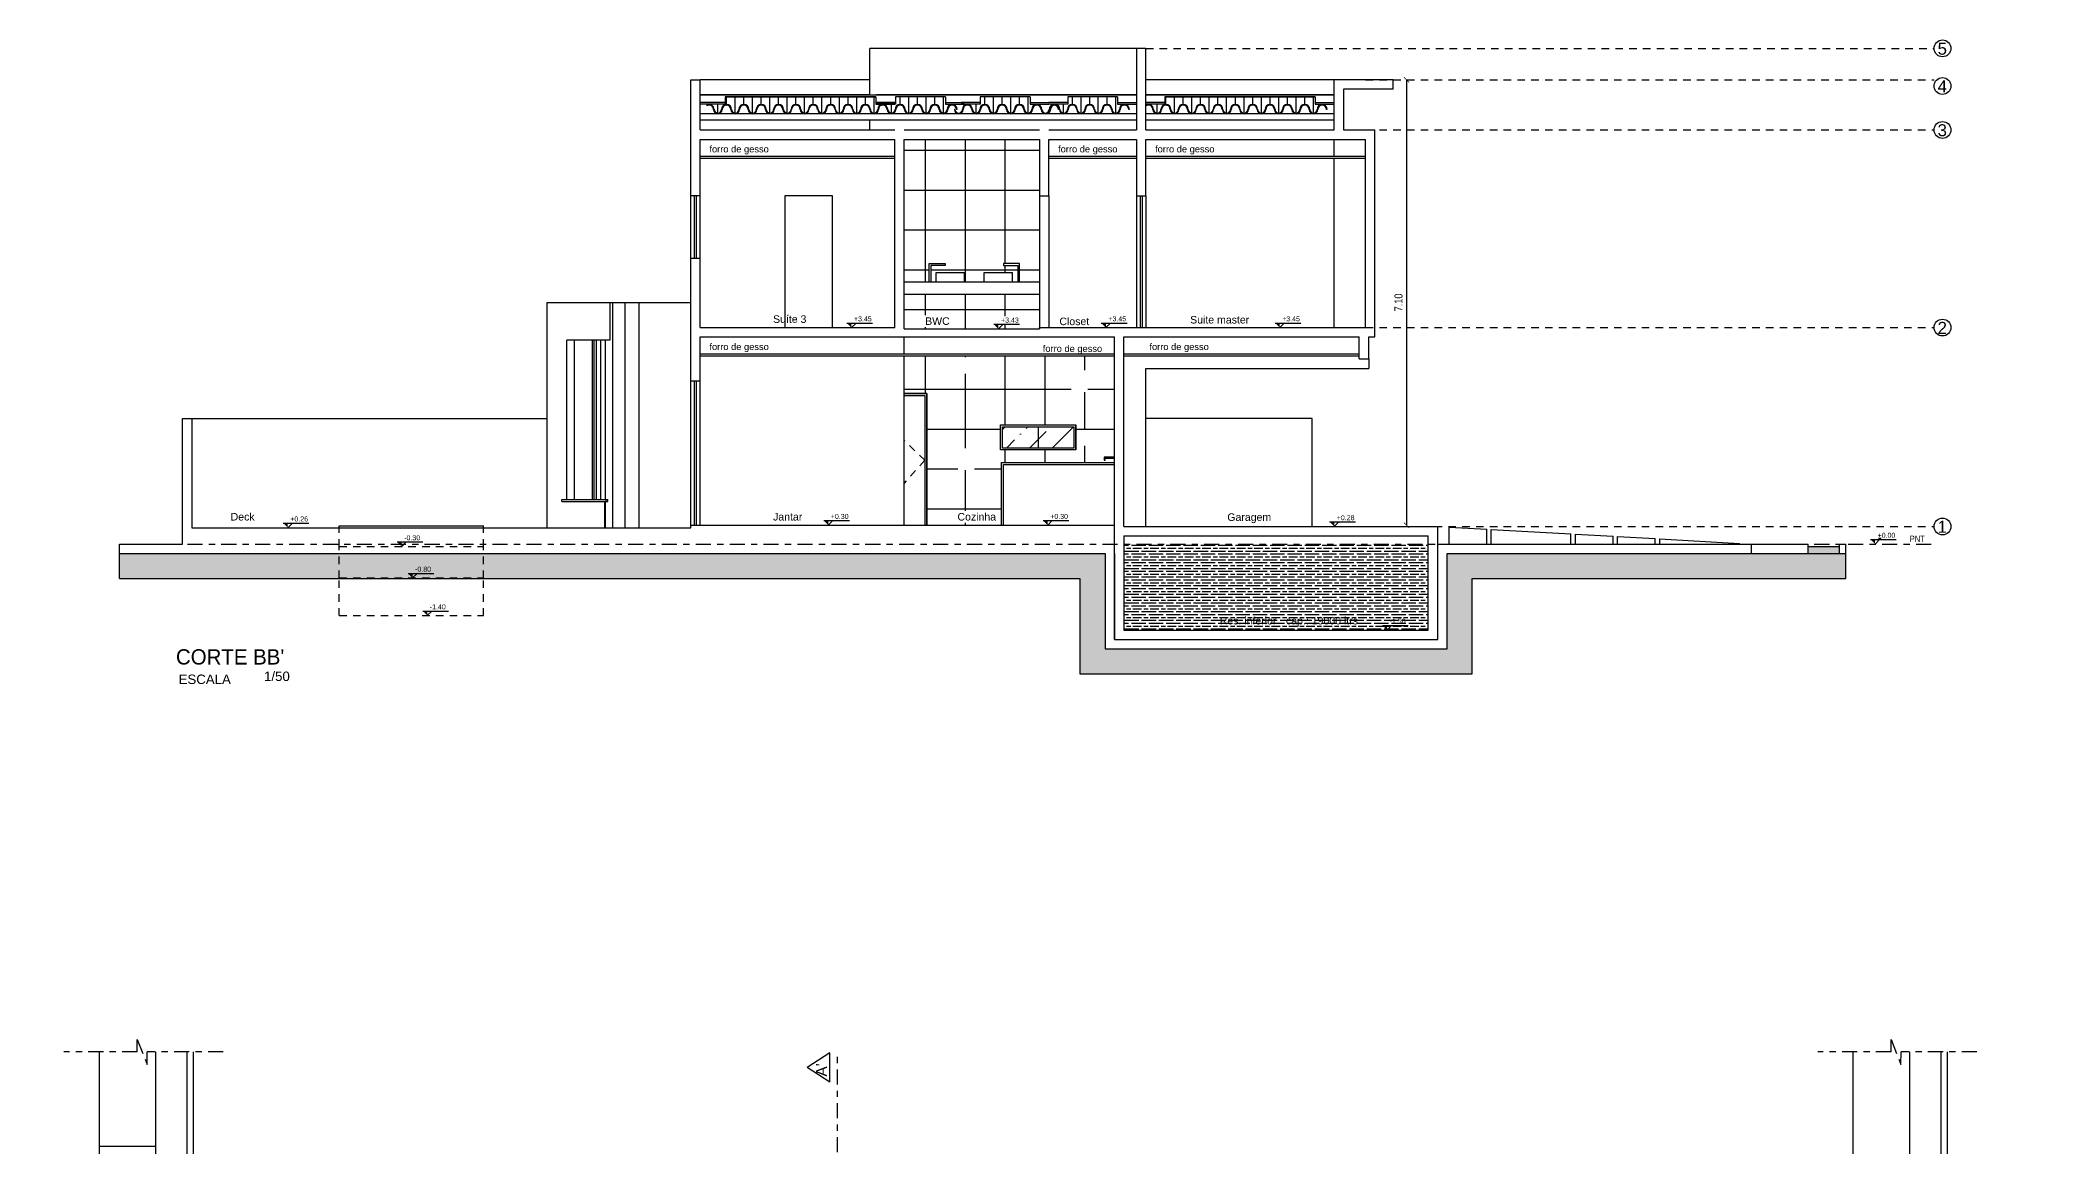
# Model space of a CAD drawing. Header units: millimetres. Extents: x 2150 to 2328, y 1207 to 1262.
# Drawn here: x 2259.13 to 2290.98, y 1242.71 to 1260.34 of the extents above; entities that cross this region are included whole.
import ezdxf

# ---------------------------------------------------------------- set-up
doc = ezdxf.new("R2010")
doc.units = ezdxf.units.MM
doc.header["$LTSCALE"] = 0.01
doc.linetypes.add('ACAD_ISO02W100', pattern=[15, 12, -3])
doc.linetypes.add('ACAD_ISO04W100', pattern=[30, 24, -3, 0, -3])
for name, color, linetype in [('Bwc eletros móveis textos', 7, 'Continuous'), ('Linha corte', 1, 'ACAD_ISO04W100'), ('LINHAS GERAIS', 7, 'Continuous'), ('LINHAS GERAIS.', 7, 'Continuous'), ('Parede', 210, 'Continuous'), ('PAREDE CORTE 03', 151, 'Continuous'), ('PAREDE-VISTA-02', 163, 'Continuous'), ('PILAR', 3, 'Continuous'), ('texto', 7, 'Continuous'), ('TEXTO-02', 7, 'Continuous')]:
    doc.layers.add(name, color=color, linetype=linetype)
doc.layers.add('LINHA FINA       0.0', color=7, linetype='Continuous', lineweight=0)
doc.styles.add('100-AMBIENTE', font='ARIALN.TTF', dxfattribs={"height": 0.22})
doc.styles.add('ARIAL NARROW', font='ARIALN.TTF')
doc.styles.add('CP', font='swiss.ttf', dxfattribs={"height": 0.12})
doc.styles.get("Standard").update_dxf_attribs({"font": 'arial.ttf'})
doc.styles.add('STYLE1', font='arial.ttf', dxfattribs={"height": 0.35})
doc.styles.add('Utsaah', font='', dxfattribs={"height": 0.147484})
doc.styles.get('Utsaah').set_extended_font_data('Utsaah')
doc.dimstyles.new('1-75', dxfattribs={"dimscale": 75, "dimtxt": 0.0017, "dimasz": 0.0011, "dimexe": 0.02, "dimexo": 0.04, "dimgap": 0.0008, "dimtad": 3, "dimzin": 4, "dimdsep": 46, "dimtxsty": 'ARIAL NARROW', "dimblk": 'ARCHTICK', "dimcen": 0.0013, "dimse1": 1, "dimse2": 1, "dimclrd": 256, "dimclre": 256, "dimclrt": 7, "dimaunit": 1, "dimadec": 1, "dimazin": 0, "dimtfac": 1, "dimtix": 1, "dimtmove": 2, "dimatfit": 3, "dimldrblk": 'SETA', "dimfxl": 0, "dimtolj": 1, "dimtzin": 4, "dimarcsym": 0})

# ---------------------------------------------------------------- blocks, each defined once
blk = doc.blocks.new('trtrtrrrrt')
at = {"layer": 'Bwc eletros móveis textos', "color": 1, "ltscale": 100}
for p, q in [((2187.516, 1351.161), (2187.156, 1350.926)), ((2187.516, 1350.69), (2187.516, 1351.161)), ((2187.516, 1350.69), (2187.156, 1350.926)), ((2177.351, 1341.833), (2177.587, 1342.194)), ((2177.823, 1341.833), (2177.587, 1342.194)), ((2206.29, 1341.833), (2206.526, 1342.194)), ((2206.762, 1341.833), (2206.526, 1342.194)), ((2177.351, 1341.833), (2177.823, 1341.833)), ((2206.29, 1341.833), (2206.762, 1341.833)), ((2187.565, 1330.634), (2187.204, 1330.398)), ((2187.565, 1330.163), (2187.565, 1330.634)), ((2187.565, 1330.163), (2187.204, 1330.398))]:
    blk.add_line(p, q, dxfattribs=at)
at = {"layer": 'Linha corte'}
for p, q in [((2187.639, 1330.136), (2187.638, 1351.194)), ((2177.31, 1341.77), (2206.783, 1341.77))]:
    blk.add_line(p, q, dxfattribs=at)
at = {"layer": 'Bwc eletros móveis textos', "color": 1, "ltscale": 100, "width": 1.30642, "attachment_point": 3}
for s, insert, char_height, rotation in [("A'", (2187.297, 1350.992), 0.1765, 89.9723), ('B', (2177.669, 1342.053), 0.177, 359.9723), ("B'", (2206.605, 1342.053), 0.1765, 359.9723), ('A', (2187.346, 1330.48), 0.177, 89.9723)]:
    blk.add_mtext(s, dxfattribs=dict(at, insert=insert, char_height=char_height, rotation=rotation))
blk = doc.blocks.new('qevq')
at = {"layer": 'LINHAS GERAIS.'}
for p, q in [((1320.01, 1046.595), (1320.02, 1046.595)), ((1320.286, 1046.595), (1320.296, 1046.595))]:
    blk.add_line(p, q, dxfattribs=at)
for centre, radius, start, end in [((1320.089, 1046.595), 0.0791, 180, 0), ((1320.089, 1046.595), 0.0691, 180, 0), ((1320.227, 1046.595), 0.0691, 0, 180), ((1320.227, 1046.595), 0.0591, 0, 180)]:
    blk.add_arc(centre, radius, start, end, dxfattribs=at)
blk = doc.blocks.new('_ArchTick')
at = {"color": 0, "linetype": 'ByBlock', "const_width": 0.15}
blk.add_lwpolyline([(-0.5, -0.5), (0.5, 0.5)], dxfattribs=at)
blk = doc.blocks.new('*D487')
at = {"layer": 'Defpoints', "color": 0}
for p in [(2279.858, 1259.702), (2275.829, 1252.602), (2280.898, 1252.602)]:
    blk.add_point(p, dxfattribs=at)
at = {"layer": 'PILAR', "lineweight": -2}
blk.add_line((2280.898, 1259.702), (2280.898, 1252.602), dxfattribs=at)
at = {"layer": 'PILAR', "lineweight": -2, "xscale": 0.0825, "yscale": 0.0825, "zscale": 0.0825}
for p, rotation in [((2280.898, 1259.702), 90), ((2280.898, 1252.602), 270)]:
    blk.add_blockref('_ArchTick', p, dxfattribs=dict(at, rotation=rotation))
at = {"layer": 'PILAR', "color": 7, "insert": (2280.772, 1256.152), "char_height": 0.1275, "attachment_point": 5, "rotation": 90, "style": 'ARIAL NARROW'}
blk.add_mtext('\\A1;7.10', dxfattribs=at)
blk = doc.blocks.new('SETA')
at = {"color": 0}
blk.add_line((0, 0), (-1.5, 0), dxfattribs=at)
at = {"color": 0, "const_width": 0.1}
blk.add_lwpolyline([(-0.57, 0.57), (0, 0), (-0.57, -0.57)], dxfattribs=at)

msp = doc.modelspace()

# ---------------------------------------------------------------- hatches: boundary and pattern name
at = {"layer": 'LINHA FINA       0.0'}
h = msp.add_hatch(dxfattribs=at)
h.set_pattern_fill('ANSI36', color=252, scale=0.081)
h.set_pattern_definition([(45, (87.95265, 77.2536), (0.13638764, 0.500088013), [0.6429375, -0.1285875, 0, -0.1285875])])
h.paths.add_polyline_path([(2275.03, 1254.172), (2274.46, 1254.172), (2274.46, 1253.832), (2275.03, 1253.832)])
h.paths.add_polyline_path([(2275.6, 1254.172), (2275.03, 1254.172), (2275.03, 1253.832), (2275.6, 1253.832)])
at = {"layer": 'LINHAS GERAIS'}
h = msp.add_hatch(dxfattribs=at)
h.set_pattern_fill('NET', color=252, scale=0.2, angle=90)
h.set_pattern_definition([(90, (-134.0503, -75.55626), (-0.635, 4e-17), []), (180, (-134.0503, -75.55626), (-8e-17, -0.635), [])])
h.paths.add_polyline_path([(2275.051, 1258.902), (2275.051, 1258.752), (2272.896, 1258.752), (2272.896, 1258.902), (2272.896, 1256.482), (2273.295, 1256.482), (2273.295, 1256.772), (2273.549, 1256.772), (2273.549, 1256.742), (2273.323, 1256.742), (2273.323, 1256.482), (2273.406, 1256.482), (2273.406, 1256.632), (2273.856, 1256.632), (2273.856, 1256.482), (2274.172, 1256.482), (2274.172, 1256.632), (2274.622, 1256.632), (2274.622, 1256.482), (2274.705, 1256.482), (2274.705, 1256.742), (2274.479, 1256.742), (2274.479, 1256.772), (2274.733, 1256.772), (2274.733, 1256.482), (2275.051, 1256.482), (2275.051, 1257.852)])
h.paths.add_polyline_path([(2275.051, 1256.282), (2272.896, 1256.282), (2272.896, 1255.732), (2275.051, 1255.732), (2275.051, 1255.752)])
h.paths.add_polyline_path([(2276.246, 1255.302), (2272.896, 1255.302), (2272.896, 1254.702), (2273.256, 1254.702), (2273.256, 1252.602), (2274.446, 1252.602), (2274.446, 1253.602), (2276.246, 1253.602), (2276.246, 1253.669), (2276.098, 1253.669), (2276.098, 1253.638), (2276.081, 1253.638), (2276.081, 1253.687), (2276.246, 1253.687)])
h.paths.add_polyline_path([(2275.63, 1254.202), (2275.63, 1253.802), (2274.43, 1253.802), (2274.43, 1254.202)], flags=16)
h.paths.add_polyline_path([(2275.6, 1254.172), (2275.6, 1253.832), (2274.46, 1253.832), (2274.46, 1254.172)], flags=0)
h.paths.add_polyline_path([(2274.418, 1255.81), (2274.742, 1255.81), (2274.742, 1255.933), (2274.418, 1255.933)], flags=16)
h.paths.add_polyline_path([(2273.198, 1255.76), (2273.642, 1255.76), (2273.642, 1255.949), (2273.198, 1255.949)], flags=16)
h.paths.add_polyline_path([(2275.821, 1253.866), (2275.821, 1254.132), (2275.555, 1254.132), (2275.555, 1253.866)], flags=16)
h.paths.add_polyline_path([(2275.821, 1254.724), (2275.821, 1255.072), (2275.555, 1255.072), (2275.555, 1254.724)], flags=16)
h.paths.add_polyline_path([(2274.016, 1255.016), (2274.016, 1255.282), (2273.751, 1255.282), (2273.751, 1255.016)], flags=16)
h.paths.add_polyline_path([(2274.016, 1253.48), (2274.016, 1253.828), (2273.751, 1253.828), (2273.751, 1253.48)], flags=16)
h.paths.add_polyline_path([(2273.714, 1252.642), (2274.391, 1252.642), (2274.391, 1252.831), (2273.714, 1252.831)], flags=16)
h = msp.add_hatch(dxfattribs=at)
h.set_pattern_fill('GOST_WOOD', color=176, scale=0.023, angle=90)
h.set_pattern_definition([(180, (87.95265, 77.2536), (2e-17, 0.138), [0.23, -0.046]), (180, (87.99865, 77.2996), (2e-17, 0.138), [0.138, -0.0345, 0.069, -0.0345]), (180, (88.06765, 77.3456), (2e-17, 0.138), [0.23, -0.046])])
h.paths.add_polyline_path([(2281.246, 1250.932), (2281.246, 1252.302), (2276.396, 1252.302), (2276.396, 1250.932)])
h.paths.add_polyline_path([(2280.609, 1251.01), (2280.904, 1251.01), (2280.904, 1251.133), (2280.609, 1251.133)], flags=24)
h.paths.add_polyline_path([(2278.941, 1250.947), (2280.163, 1250.947), (2280.163, 1251.18), (2278.941, 1251.18)], flags=24)
h.paths.add_polyline_path([(2277.892, 1250.987), (2278.843, 1250.987), (2278.843, 1251.174), (2277.892, 1251.174)], flags=24)
h = msp.add_hatch(color=9, dxfattribs=at)
h.dxf.hatch_style = 1
h.paths.add_polyline_path([(2263.896, 1252.152), (2260.396, 1252.152), (2260.396, 1251.752), (2263.896, 1251.752), (2263.896, 1251.762)])
h.paths.add_polyline_path([(2266.194, 1252.152), (2263.896, 1252.152), (2263.896, 1251.762), (2266.194, 1251.762)])
h.paths.add_polyline_path([(2276.096, 1252.152), (2266.194, 1252.152), (2266.194, 1251.752), (2275.696, 1251.752), (2275.696, 1250.232), (2281.946, 1250.232), (2281.946, 1251.752), (2287.896, 1251.752), (2287.896, 1252.152), (2281.546, 1252.152), (2281.546, 1250.632), (2276.096, 1250.632)])
h = msp.add_hatch(color=94, dxfattribs=at)
h.dxf.hatch_style = 1
h.paths.add_polyline_path([(2287.296, 1252.261), (2287.296, 1252.152), (2287.796, 1252.152), (2287.796, 1252.261)])

# ---------------------------------------------------------------- linework, layer by layer
for p, q in [((2271.983, 1255.825), (2272.393, 1255.825)), ((2272.056, 1255.752), (2272.129, 1255.825)), ((2274.325, 1255.805), (2274.735, 1255.805)), ((2274.398, 1255.732), (2274.472, 1255.805)), ((2276.036, 1255.825), (2276.447, 1255.825)), ((2276.109, 1255.752), (2276.183, 1255.825)), ((2278.804, 1255.825), (2279.215, 1255.825)), ((2278.878, 1255.752), (2278.951, 1255.825)), ((2263.002, 1252.635), (2263.412, 1252.635)), ((2263.075, 1252.562), (2263.149, 1252.635)), ((2271.614, 1252.675), (2272.024, 1252.675)), ((2271.687, 1252.602), (2271.76, 1252.675)), ((2275.109, 1252.675), (2275.52, 1252.675)), ((2275.182, 1252.602), (2275.256, 1252.675)), ((2279.674, 1252.655), (2280.085, 1252.655)), ((2279.748, 1252.582), (2279.821, 1252.655)), ((2264.817, 1252.335), (2265.227, 1252.335)), ((2264.89, 1252.262), (2264.963, 1252.335)), ((2288.291, 1252.375), (2288.701, 1252.375)), ((2288.364, 1252.302), (2288.437, 1252.375)), ((2264.991, 1251.835), (2265.401, 1251.835)), ((2265.064, 1251.762), (2265.137, 1251.835)), ((2265.225, 1251.235), (2265.635, 1251.235)), ((2265.298, 1251.162), (2265.371, 1251.235)), ((2280.515, 1251.005), (2280.926, 1251.005)), ((2280.589, 1250.932), (2280.662, 1251.005))]:
    msp.add_line(p, q)
for points in [[(2272.056, 1255.752), (2272.056, 1255.825), (2271.983, 1255.825)], [(2274.398, 1255.732), (2274.398, 1255.805), (2274.325, 1255.805)], [(2276.109, 1255.752), (2276.109, 1255.825), (2276.036, 1255.825)], [(2278.878, 1255.752), (2278.878, 1255.825), (2278.804, 1255.825)], [(2263.075, 1252.562), (2263.075, 1252.635), (2263.002, 1252.635)], [(2271.687, 1252.602), (2271.687, 1252.675), (2271.614, 1252.675)], [(2275.182, 1252.602), (2275.182, 1252.675), (2275.109, 1252.675)], [(2279.748, 1252.582), (2279.748, 1252.655), (2279.674, 1252.655)], [(2264.89, 1252.262), (2264.89, 1252.335), (2264.817, 1252.335)], [(2288.364, 1252.302), (2288.364, 1252.375), (2288.291, 1252.375)], [(2265.064, 1251.762), (2265.064, 1251.835), (2264.991, 1251.835)], [(2265.298, 1251.162), (2265.298, 1251.235), (2265.225, 1251.235)], [(2280.589, 1250.932), (2280.589, 1251.005), (2280.515, 1251.005)]]:
    msp.add_solid(points)
at = {"layer": 'Linha corte'}
for p, q in [((2260.396, 1252.302), (2289.304, 1252.302)), ((2260.677, 1244.208), (2260.677, 1244.408)), ((2260.677, 1244.408), (2260.835, 1244.008)), ((2260.677, 1244.208), (2260.677, 1244.408)), ((2260.677, 1244.408), (2260.835, 1244.008)), ((2288.618, 1244.208), (2288.618, 1244.408)), ((2288.618, 1244.408), (2288.776, 1244.008)), ((2288.618, 1244.208), (2288.618, 1244.408)), ((2288.618, 1244.408), (2288.776, 1244.008)), ((2260.677, 1244.208), (2259.509, 1244.208)), ((2260.677, 1244.208), (2259.509, 1244.208)), ((2260.835, 1244.008), (2260.837, 1244.208)), ((2262.045, 1244.208), (2260.837, 1244.208)), ((2288.618, 1244.208), (2287.45, 1244.208)), ((2288.776, 1244.008), (2288.778, 1244.208)), ((2289.987, 1244.208), (2288.778, 1244.208))]:
    msp.add_line(p, q, dxfattribs=at)
at = {"layer": 'LINHAS GERAIS', "linetype": 'ACAD_ISO02W100'}
for p, q in [((2276.746, 1260.202), (2289.304, 1260.202)), ((2280.246, 1259.702), (2289.304, 1259.702)), ((2280.246, 1258.902), (2289.304, 1258.902)), ((2280.246, 1255.752), (2289.304, 1255.752)), ((2273.226, 1253.637), (2272.896, 1253.952)), ((2273.226, 1253.637), (2272.896, 1253.275)), ((2263.896, 1252.262), (2263.896, 1252.562)), ((2266.194, 1252.262), (2266.194, 1252.562)), ((2280.246, 1252.582), (2289.304, 1252.582)), ((2263.896, 1252.262), (2266.194, 1252.262))]:
    msp.add_line(p, q, dxfattribs=at)
at = {"layer": 'LINHAS GERAIS'}
for p, q in [((2272.347, 1259.702), (2269.646, 1259.702)), ((2279.746, 1259.702), (2276.746, 1259.702)), ((2269.646, 1258.482), (2272.746, 1258.482)), ((2269.646, 1258.452), (2272.746, 1258.452)), ((2275.201, 1258.482), (2276.596, 1258.482)), ((2275.201, 1258.452), (2276.596, 1258.452)), ((2276.746, 1258.482), (2280.246, 1258.482)), ((2276.746, 1258.452), (2280.246, 1258.452)), ((2269.496, 1256.852), (2269.496, 1257.852)), ((2269.556, 1256.852), (2269.556, 1257.852)), ((2269.586, 1256.852), (2269.586, 1257.852)), ((2269.646, 1256.852), (2269.646, 1257.852)), ((2271.756, 1257.852), (2270.996, 1257.852)), ((2270.996, 1257.852), (2270.996, 1255.752)), ((2271.756, 1255.752), (2271.756, 1257.852)), ((2275.051, 1257.852), (2275.051, 1255.732)), ((2275.201, 1257.852), (2275.201, 1255.752)), ((2276.596, 1257.852), (2276.596, 1255.752)), ((2276.656, 1257.852), (2276.656, 1255.752)), ((2276.686, 1257.852), (2276.686, 1255.752)), ((2276.746, 1257.852), (2276.746, 1255.752)), ((2273.295, 1256.482), (2273.295, 1256.772)), ((2273.295, 1256.772), (2273.549, 1256.772)), ((2273.549, 1256.742), (2273.323, 1256.742)), ((2273.323, 1256.742), (2273.323, 1256.482)), ((2273.549, 1256.772), (2273.549, 1256.742)), ((2274.733, 1256.772), (2274.479, 1256.772)), ((2274.479, 1256.772), (2274.479, 1256.742)), ((2274.479, 1256.742), (2274.705, 1256.742)), ((2274.705, 1256.742), (2274.705, 1256.482)), ((2274.733, 1256.482), (2274.733, 1256.772)), ((2272.896, 1256.482), (2275.051, 1256.482)), ((2273.406, 1256.632), (2273.856, 1256.632)), ((2273.406, 1256.482), (2273.406, 1256.632)), ((2273.856, 1256.482), (2273.856, 1256.632)), ((2274.172, 1256.632), (2274.622, 1256.632)), ((2274.172, 1256.482), (2274.172, 1256.632)), ((2274.622, 1256.482), (2274.622, 1256.632)), ((2267.21, 1256.152), (2268.204, 1256.152)), ((2267.21, 1252.562), (2267.21, 1256.152)), ((2268.204, 1256.152), (2269.496, 1256.152)), ((2268.204, 1256.152), (2268.204, 1255.552)), ((2272.896, 1256.282), (2275.051, 1256.282)), ((2267.522, 1253.012), (2267.522, 1255.552)), ((2268.204, 1255.552), (2267.522, 1255.552)), ((2267.644, 1253.012), (2267.644, 1255.552)), ((2269.646, 1255.332), (2276.246, 1255.332)), ((2269.646, 1255.302), (2276.246, 1255.302)), ((2276.396, 1255.332), (2280.146, 1255.332)), ((2276.396, 1255.302), (2280.146, 1255.302)), ((2269.496, 1252.602), (2269.496, 1254.902)), ((2269.556, 1252.602), (2269.556, 1254.902)), ((2269.586, 1252.602), (2269.586, 1254.902)), ((2269.646, 1252.602), (2269.646, 1254.902)), ((2273.256, 1254.702), (2272.896, 1254.702)), ((2273.256, 1252.602), (2273.256, 1254.702)), ((2274.43, 1253.802), (2274.43, 1254.202)), ((2275.63, 1253.802), (2275.63, 1254.202)), ((2275.03, 1254.172), (2275.03, 1253.832)), ((2274.446, 1252.602), (2274.446, 1253.602)), ((2274.446, 1253.602), (2276.246, 1253.602)), ((2274.476, 1252.602), (2274.476, 1253.572)), ((2274.476, 1253.572), (2276.246, 1253.572)), ((2267.439, 1253.012), (2268.15, 1253.012)), ((2267.439, 1252.982), (2267.439, 1253.012)), ((2267.439, 1252.982), (2268.15, 1252.982)), ((2268.122, 1252.982), (2268.122, 1252.562)), ((2268.15, 1252.982), (2268.15, 1253.012)), ((2263.896, 1252.562), (2263.896, 1252.592)), ((2263.896, 1252.592), (2266.194, 1252.592)), ((2266.194, 1252.562), (2266.194, 1252.592)), ((2281.576, 1252.572), (2282.176, 1252.538)), ((2281.576, 1252.302), (2281.576, 1252.572)), ((2282.176, 1252.302), (2282.176, 1252.538)), ((2282.247, 1252.534), (2283.519, 1252.463)), ((2282.247, 1252.302), (2282.247, 1252.534)), ((2283.519, 1252.302), (2283.519, 1252.463)), ((2283.59, 1252.459), (2284.19, 1252.426)), ((2283.59, 1252.302), (2283.59, 1252.459)), ((2284.19, 1252.302), (2284.19, 1252.426)), ((2284.262, 1252.422), (2284.862, 1252.388)), ((2284.262, 1252.302), (2284.262, 1252.422)), ((2284.862, 1252.302), (2284.862, 1252.388)), ((2284.933, 1252.384), (2286.205, 1252.313)), ((2284.933, 1252.302), (2284.933, 1252.384)), ((2288.418, 1252.394), (2288.46, 1252.394)), ((2288.01, 1244.208), (2288.01, 1223.208)), ((2288.91, 1244.208), (2288.91, 1223.208)), ((2289.41, 1244.208), (2289.41, 1223.208)), ((2289.51, 1244.208), (2289.51, 1223.208))]:
    msp.add_line(p, q, dxfattribs=at)
at = {"layer": 'LINHAS GERAIS', "color": 251}
for p, q in [((2268.256, 1252.562), (2268.256, 1256.152)), ((2268.45, 1252.562), (2268.45, 1256.152)), ((2268.674, 1252.562), (2268.674, 1256.152)), ((2267.929, 1253.012), (2267.929, 1255.552)), ((2267.957, 1253.012), (2267.957, 1255.552)), ((2267.993, 1253.012), (2267.993, 1255.552)), ((2268.061, 1253.012), (2268.061, 1255.552)), ((2268.139, 1253.012), (2268.139, 1255.552)), ((2261.546, 1254.302), (2267.21, 1254.302)), ((2279.396, 1254.302), (2276.746, 1254.302)), ((2279.396, 1252.582), (2279.396, 1254.302)), ((2268.139, 1252.562), (2268.139, 1252.982)), ((2268.15, 1253.012), (2268.174, 1253.012)), ((2268.15, 1252.982), (2268.174, 1252.982)), ((2268.174, 1252.982), (2268.174, 1253.012))]:
    msp.add_line(p, q, dxfattribs=at)
at = {"layer": 'LINHAS GERAIS', "color": 253, "linetype": 'ACAD_ISO02W100'}
for p, q in [((2263.896, 1251.762), (2263.896, 1252.262)), ((2266.194, 1251.762), (2266.194, 1252.262)), ((2263.896, 1251.762), (2266.194, 1251.762))]:
    msp.add_line(p, q, dxfattribs=at)
at = {"layer": 'LINHAS GERAIS', "color": 94}
msp.add_line((2287.296, 1252.261), (2287.796, 1252.261), dxfattribs=at)
at = {"layer": 'LINHAS GERAIS', "color": 251, "linetype": 'ACAD_ISO02W100'}
for p, q in [((2263.896, 1251.162), (2263.896, 1251.762)), ((2266.194, 1251.162), (2266.194, 1251.762)), ((2263.896, 1251.162), (2266.194, 1251.162))]:
    msp.add_line(p, q, dxfattribs=at)
at = {"layer": 'LINHAS GERAIS', "color": 8}
msp.add_line((2260.07, 1242.708), (2260.97, 1242.708), dxfattribs=at)
at = {"layer": 'LINHAS GERAIS'}
for points in [[(2272.896, 1254.702), (2273.256, 1254.702), (2273.256, 1252.602)], [(2272.896, 1254.672), (2273.226, 1254.672), (2273.226, 1252.602)], [(2276.246, 1253.687), (2276.081, 1253.687), (2276.081, 1253.638), (2276.098, 1253.638), (2276.098, 1253.669), (2276.246, 1253.669)]]:
    msp.add_lwpolyline(points, dxfattribs=at)
for points in [[(2274.43, 1254.202), (2275.63, 1254.202), (2275.63, 1253.802), (2274.43, 1253.802)], [(2274.46, 1254.172), (2275.6, 1254.172), (2275.6, 1253.832), (2274.46, 1253.832)]]:
    msp.add_lwpolyline(points, close=True, dxfattribs=at)
at = {"layer": 'LINHAS GERAIS.'}
for p, q in [((2269.646, 1259.46), (2272.746, 1259.46)), ((2270.046, 1259.342), (2269.646, 1259.342)), ((2270.046, 1259.312), (2269.646, 1259.312)), ((2269.927, 1259.171), (2269.927, 1259.312)), ((2270.046, 1259.43), (2272.446, 1259.43)), ((2270.066, 1259.31), (2270.066, 1259.43)), ((2270.204, 1259.171), (2270.204, 1259.43)), ((2270.342, 1259.31), (2270.342, 1259.43)), ((2270.48, 1259.171), (2270.48, 1259.43)), ((2270.619, 1259.31), (2270.619, 1259.43)), ((2270.757, 1259.171), (2270.757, 1259.43)), ((2270.895, 1259.31), (2270.895, 1259.43)), ((2271.033, 1259.171), (2271.033, 1259.43)), ((2271.172, 1259.31), (2271.172, 1259.43)), ((2271.31, 1259.171), (2271.31, 1259.43)), ((2271.448, 1259.31), (2271.448, 1259.43)), ((2271.586, 1259.171), (2271.586, 1259.43)), ((2271.725, 1259.31), (2271.725, 1259.43)), ((2271.863, 1259.171), (2271.863, 1259.43)), ((2272.001, 1259.31), (2272.001, 1259.43)), ((2272.139, 1259.171), (2272.139, 1259.43)), ((2272.278, 1259.31), (2272.278, 1259.43)), ((2272.416, 1259.171), (2272.416, 1259.43)), ((2272.446, 1259.342), (2272.746, 1259.342)), ((2272.446, 1259.312), (2272.746, 1259.312)), ((2272.757, 1259.342), (2272.457, 1259.342)), ((2272.757, 1259.312), (2272.457, 1259.312)), ((2272.693, 1259.171), (2272.693, 1259.312)), ((2272.831, 1259.31), (2272.831, 1259.43)), ((2272.969, 1259.171), (2272.969, 1259.43)), ((2273.107, 1259.31), (2273.107, 1259.43)), ((2273.246, 1259.171), (2273.246, 1259.43)), ((2273.384, 1259.31), (2273.384, 1259.43)), ((2273.522, 1259.171), (2273.522, 1259.43)), ((2273.552, 1259.342), (2273.852, 1259.342)), ((2273.552, 1259.312), (2273.852, 1259.312)), ((2274.106, 1259.342), (2273.806, 1259.342)), ((2274.106, 1259.312), (2273.806, 1259.312)), ((2274.041, 1259.171), (2274.041, 1259.312)), ((2274.18, 1259.31), (2274.18, 1259.43)), ((2274.318, 1259.171), (2274.318, 1259.43)), ((2274.456, 1259.31), (2274.456, 1259.43)), ((2274.594, 1259.171), (2274.594, 1259.43)), ((2274.733, 1259.31), (2274.733, 1259.43)), ((2274.871, 1259.171), (2274.871, 1259.43)), ((2274.901, 1259.342), (2275.201, 1259.342)), ((2274.901, 1259.312), (2275.201, 1259.312)), ((2275.501, 1259.342), (2275.201, 1259.342)), ((2275.501, 1259.312), (2275.201, 1259.312)), ((2275.436, 1259.171), (2275.436, 1259.312)), ((2275.575, 1259.31), (2275.575, 1259.43)), ((2275.713, 1259.171), (2275.713, 1259.43)), ((2275.851, 1259.31), (2275.851, 1259.43)), ((2275.989, 1259.171), (2275.989, 1259.43)), ((2276.128, 1259.31), (2276.128, 1259.43)), ((2276.266, 1259.171), (2276.266, 1259.43)), ((2276.296, 1259.342), (2276.596, 1259.342)), ((2276.296, 1259.312), (2276.596, 1259.312)), ((2276.746, 1259.46), (2279.746, 1259.46)), ((2277.046, 1259.342), (2276.746, 1259.342)), ((2277.046, 1259.312), (2276.746, 1259.312)), ((2276.927, 1259.171), (2276.927, 1259.312)), ((2277.046, 1259.43), (2279.446, 1259.43)), ((2277.066, 1259.31), (2277.066, 1259.43)), ((2277.204, 1259.171), (2277.204, 1259.43)), ((2277.342, 1259.31), (2277.342, 1259.43)), ((2277.48, 1259.171), (2277.48, 1259.43)), ((2277.619, 1259.31), (2277.619, 1259.43)), ((2277.757, 1259.171), (2277.757, 1259.43)), ((2277.895, 1259.31), (2277.895, 1259.43)), ((2278.033, 1259.171), (2278.033, 1259.43)), ((2278.172, 1259.31), (2278.172, 1259.43)), ((2278.31, 1259.171), (2278.31, 1259.43)), ((2278.448, 1259.31), (2278.448, 1259.43)), ((2278.586, 1259.171), (2278.586, 1259.43)), ((2278.725, 1259.31), (2278.725, 1259.43)), ((2278.863, 1259.171), (2278.863, 1259.43)), ((2279.001, 1259.31), (2279.001, 1259.43)), ((2279.139, 1259.171), (2279.139, 1259.43)), ((2279.278, 1259.31), (2279.278, 1259.43)), ((2279.416, 1259.171), (2279.416, 1259.43)), ((2279.446, 1259.342), (2279.746, 1259.342)), ((2279.446, 1259.312), (2279.746, 1259.312)), ((2269.868, 1259.23), (2269.858, 1259.23)), ((2272.633, 1259.23), (2272.623, 1259.23)), ((2273.982, 1259.23), (2273.972, 1259.23)), ((2275.377, 1259.23), (2275.367, 1259.23)), ((2276.868, 1259.23), (2276.858, 1259.23))]:
    msp.add_line(p, q, dxfattribs=at)
at = {"layer": 'LINHAS GERAIS.', "color": 16}
for p, q in [((2272.746, 1259.158), (2269.646, 1259.158)), ((2272.746, 1259.058), (2269.646, 1259.058)), ((2276.596, 1259.158), (2272.746, 1259.158)), ((2276.596, 1259.058), (2272.746, 1259.058)), ((2279.746, 1259.158), (2276.746, 1259.158)), ((2279.746, 1259.058), (2276.746, 1259.058))]:
    msp.add_line(p, q, dxfattribs=at)
at = {"layer": 'LINHAS GERAIS.', "color": 8}
for p, q in [((2260.069, 1244.208), (2260.069, 1223.208)), ((2260.969, 1244.208), (2260.969, 1223.208)), ((2261.469, 1244.208), (2261.469, 1223.208)), ((2261.569, 1244.208), (2261.569, 1223.208))]:
    msp.add_line(p, q, dxfattribs=at)
at = {"layer": 'LINHAS GERAIS.'}
for points in [[(2269.646, 1259.46), (2272.746, 1259.46)], [(2272.347, 1259.46), (2269.646, 1259.46)], [(2270.046, 1259.43), (2272.446, 1259.43)], [(2272.446, 1259.43), (2270.046, 1259.43)], [(2270.046, 1259.43), (2270.046, 1259.312)], [(2272.446, 1259.43), (2272.446, 1259.312)], [(2272.457, 1259.46), (2273.852, 1259.46)], [(2273.852, 1259.46), (2272.457, 1259.46)], [(2273.552, 1259.43), (2272.757, 1259.43)], [(2272.757, 1259.43), (2272.757, 1259.312)], [(2273.552, 1259.43), (2273.552, 1259.312)], [(2273.806, 1259.46), (2275.201, 1259.46)], [(2275.201, 1259.46), (2273.806, 1259.46)], [(2274.901, 1259.43), (2274.106, 1259.43)], [(2274.106, 1259.43), (2274.106, 1259.312)], [(2274.901, 1259.43), (2274.901, 1259.312)], [(2275.201, 1259.46), (2276.596, 1259.46)], [(2276.596, 1259.46), (2275.201, 1259.46)], [(2276.296, 1259.43), (2275.501, 1259.43)], [(2275.501, 1259.43), (2275.501, 1259.312)], [(2276.296, 1259.43), (2276.296, 1259.312)], [(2276.746, 1259.46), (2279.746, 1259.46)], [(2279.746, 1259.46), (2276.746, 1259.46)], [(2277.046, 1259.43), (2279.446, 1259.43)], [(2279.446, 1259.43), (2277.046, 1259.43)], [(2277.046, 1259.43), (2277.046, 1259.312)], [(2279.446, 1259.43), (2279.446, 1259.312)]]:
    msp.add_lwpolyline(points, dxfattribs=at)
for centre, radius, start, end in [((2269.789, 1259.23), 0.0791, 0, 123.4134), ((2269.789, 1259.23), 0.0691, 0, 129.0751), ((2272.554, 1259.23), 0.0791, 0, 180), ((2272.554, 1259.23), 0.0691, 0, 180), ((2273.903, 1259.23), 0.0791, 0, 180), ((2273.903, 1259.23), 0.0691, 0, 180), ((2275.298, 1259.23), 0.0791, 0, 180), ((2275.298, 1259.23), 0.0691, 0, 180), ((2276.789, 1259.23), 0.0791, 0, 123.4134), ((2276.789, 1259.23), 0.0691, 0, 129.0751), ((2272.416, 1259.23), 0.0691, 306.0161, 0), ((2272.416, 1259.23), 0.0591, 313.4296, 0), ((2273.765, 1259.23), 0.0691, 306.0161, 0), ((2273.765, 1259.23), 0.0591, 313.4296, 0), ((2275.16, 1259.23), 0.0691, 306.0161, 0), ((2275.16, 1259.23), 0.0591, 313.4296, 0)]:
    msp.add_arc(centre, radius, start, end, dxfattribs=at)
at = {"layer": 'Parede'}
for p, q in [((2276.596, 1260.202), (2276.596, 1258.902)), ((2276.746, 1260.202), (2276.596, 1260.202)), ((2276.746, 1258.902), (2276.746, 1260.202)), ((2269.496, 1257.852), (2269.496, 1259.702)), ((2269.496, 1259.702), (2269.646, 1259.702)), ((2269.646, 1258.902), (2269.646, 1259.702)), ((2279.746, 1258.902), (2279.746, 1259.702)), ((2280.686, 1259.702), (2279.746, 1259.702)), ((2280.686, 1259.552), (2280.686, 1259.702)), ((2280.686, 1259.552), (2279.896, 1259.552)), ((2279.896, 1259.552), (2279.896, 1259.352)), ((2279.896, 1259.352), (2279.896, 1258.902)), ((2269.646, 1258.902), (2272.746, 1258.902)), ((2269.646, 1258.752), (2272.746, 1258.752)), ((2269.646, 1257.852), (2269.646, 1258.752)), ((2272.746, 1255.752), (2272.746, 1258.752)), ((2272.896, 1258.902), (2275.051, 1258.902)), ((2272.896, 1258.752), (2275.051, 1258.752)), ((2272.896, 1255.732), (2272.896, 1258.752)), ((2275.051, 1258.752), (2275.051, 1257.852)), ((2275.201, 1258.902), (2276.596, 1258.902)), ((2275.201, 1257.852), (2275.201, 1258.752)), ((2275.201, 1258.752), (2276.596, 1258.752)), ((2276.596, 1258.752), (2276.596, 1257.852)), ((2276.746, 1258.902), (2279.746, 1258.902)), ((2276.746, 1258.752), (2280.246, 1258.752)), ((2276.746, 1257.852), (2276.746, 1258.752)), ((2279.896, 1258.902), (2280.396, 1258.902)), ((2280.246, 1255.752), (2280.246, 1258.752)), ((2280.396, 1255.602), (2280.396, 1258.902)), ((2269.646, 1257.852), (2269.496, 1257.852)), ((2275.051, 1257.852), (2275.201, 1257.852)), ((2276.596, 1257.852), (2276.746, 1257.852)), ((2269.496, 1254.902), (2269.496, 1256.852)), ((2269.646, 1256.852), (2269.496, 1256.852)), ((2269.646, 1255.752), (2269.646, 1256.852)), ((2269.646, 1255.752), (2272.746, 1255.752)), ((2269.646, 1255.602), (2276.246, 1255.602)), ((2269.646, 1254.902), (2269.646, 1255.602)), ((2272.896, 1255.732), (2275.051, 1255.732)), ((2275.051, 1255.752), (2280.246, 1255.752)), ((2275.051, 1255.732), (2275.051, 1255.752)), ((2276.246, 1250.782), (2276.246, 1255.602)), ((2276.396, 1255.602), (2280.146, 1255.602)), ((2276.396, 1252.582), (2276.396, 1255.602)), ((2280.146, 1255.252), (2280.146, 1255.602)), ((2280.296, 1255.252), (2280.296, 1255.602)), ((2280.296, 1255.602), (2280.396, 1255.602)), ((2280.146, 1255.252), (2280.296, 1255.252)), ((2269.496, 1254.902), (2269.646, 1254.902)), ((2261.396, 1252.302), (2261.396, 1254.302)), ((2261.396, 1254.302), (2261.546, 1254.302)), ((2261.546, 1254.302), (2261.546, 1252.562)), ((2269.496, 1252.602), (2276.246, 1252.602)), ((2269.496, 1252.562), (2269.496, 1252.602)), ((2260.396, 1252.302), (2261.396, 1252.302)), ((2260.396, 1251.752), (2260.396, 1252.302)), ((2261.546, 1252.562), (2269.496, 1252.562)), ((2276.396, 1252.582), (2281.396, 1252.582)), ((2276.396, 1252.432), (2281.246, 1252.432)), ((2276.396, 1252.432), (2276.396, 1250.932)), ((2281.246, 1250.932), (2281.246, 1252.432)), ((2281.396, 1250.782), (2281.396, 1252.582)), ((2281.396, 1252.302), (2287.296, 1252.302)), ((2286.396, 1252.152), (2286.396, 1252.302)), ((2287.296, 1252.152), (2287.296, 1252.302)), ((2287.796, 1252.302), (2287.896, 1252.302)), ((2287.796, 1252.152), (2287.796, 1252.302)), ((2287.896, 1251.752), (2287.896, 1252.302)), ((2260.396, 1252.152), (2276.096, 1252.152)), ((2281.546, 1252.152), (2287.896, 1252.152)), ((2260.396, 1251.752), (2275.696, 1251.752)), ((2281.946, 1251.752), (2287.896, 1251.752)), ((2276.246, 1250.782), (2281.396, 1250.782)), ((2276.396, 1250.932), (2281.246, 1250.932))]:
    msp.add_line(p, q, dxfattribs=at)
at = {"layer": 'Parede', "color": 0}
msp.add_line((2286.205, 1252.302), (2286.205, 1252.313), dxfattribs=at)
at = {"layer": 'Parede'}
for points in [[(2276.096, 1252.152), (2276.096, 1250.632), (2281.546, 1250.632), (2281.546, 1252.152)], [(2276.246, 1252.152), (2276.246, 1250.782), (2281.396, 1250.782), (2281.396, 1252.152)], [(2275.696, 1251.752), (2275.696, 1250.232), (2281.946, 1250.232), (2281.946, 1251.752)]]:
    msp.add_lwpolyline(points, dxfattribs=at)
at = {"layer": 'PAREDE CORTE 03'}
for p, q in [((2272.347, 1259.46), (2272.347, 1260.202)), ((2276.596, 1260.202), (2272.347, 1260.202)), ((2272.347, 1258.902), (2272.347, 1259.058)), ((2279.746, 1258.482), (2279.746, 1258.752)), ((2279.746, 1255.752), (2279.746, 1258.452)), ((2272.896, 1255.332), (2272.896, 1255.602)), ((2272.896, 1252.602), (2272.896, 1255.302)), ((2280.296, 1255.252), (2280.296, 1255.102)), ((2276.746, 1255.102), (2280.296, 1255.102)), ((2276.746, 1252.582), (2276.746, 1255.102))]:
    msp.add_line(p, q, dxfattribs=at)
at = {"layer": 'PAREDE-VISTA-02', "ltscale": 0.05}
for centre in [(2289.438, 1260.202), (2289.438, 1259.602), (2289.438, 1258.902), (2289.438, 1255.752), (2289.438, 1252.582)]:
    msp.add_circle(centre, 0.134, dxfattribs=at)

# ---------------------------------------------------------------- block references
at = {"layer": 'LINHAS GERAIS'}
for p in [(56.252, -106.966), (84.193, -106.966)]:
    msp.add_blockref('trtrtrrrrt', p, dxfattribs=at)
at = {"layer": 'LINHAS GERAIS.', "rotation": 180}
for p in [(3590.155, 2305.825), (3590.431, 2305.825), (3590.708, 2305.825), (3590.984, 2305.825), (3591.261, 2305.825), (3591.537, 2305.825), (3591.814, 2305.825), (3592.09, 2305.825), (3592.367, 2305.825), (3592.643, 2305.825), (3592.92, 2305.825), (3593.196, 2305.825), (3593.473, 2305.825), (3593.749, 2305.825), (3593.991, 2305.825), (3594.269, 2305.825), (3594.545, 2305.825), (3594.822, 2305.825), (3595.098, 2305.825), (3595.375, 2305.825), (3595.664, 2305.825), (3595.94, 2305.825), (3596.217, 2305.825), (3596.493, 2305.825), (3597.155, 2305.825), (3597.431, 2305.825), (3597.708, 2305.825), (3597.984, 2305.825), (3598.261, 2305.825), (3598.537, 2305.825), (3598.814, 2305.825), (3599.09, 2305.825), (3599.367, 2305.825), (3599.643, 2305.825)]:
    msp.add_blockref('qevq', p, dxfattribs=at)

# ---------------------------------------------------------------- texts
at = {"layer": 'LINHAS GERAIS', "style": 'Utsaah'}
msp.add_text("CORTE BB'", height=0.2434, dxfattribs=at).set_placement((2261.294, 1250.382))
at = {"layer": 'LINHAS GERAIS.', "insert": (2288.916, 1252.436), "char_height": 0.1, "width": 1.79122, "attachment_point": 1, "rotation": 0.3453, "style": '100-AMBIENTE'}
msp.add_mtext('PNT', dxfattribs=at)
at = {"layer": 'texto', "style": 'CP'}
for s, p in [('Suíte 3', (2270.807, 1255.827)), ('BWC', (2273.23, 1255.795)), ('Closet', (2275.369, 1255.791)), ('Suite master', (2277.452, 1255.817)), ('Deck', (2262.165, 1252.677)), ('Jantar', (2270.807, 1252.677)), ('Cozinha', (2273.745, 1252.677)), ('Garagem', (2278.044, 1252.671)), ('Res. inferior', (2277.923, 1251.021)), ('cap.: 19000 ltrs', (2278.979, 1251.021))]:
    msp.add_text(s, height=0.12, dxfattribs=at).set_placement(p)
at = {"layer": 'TEXTO-02', "style": 'STYLE1'}
for s, height, p in [('5', 0.192, (2289.36, 1260.101)), ('4', 0.192, (2289.36, 1259.501)), ('3', 0.192, (2289.36, 1258.801)), ('forro de gesso', 0.10593, (2269.793, 1258.544)), ('forro de gesso', 0.10593, (2275.348, 1258.544)), ('forro de gesso', 0.10593, (2276.893, 1258.544)), ('2', 0.192, (2289.36, 1255.651)), ('forro de gesso', 0.10593, (2269.793, 1255.394)), ('forro de gesso', 0.10593, (2275.104, 1255.364)), ('forro de gesso', 0.10593, (2276.803, 1255.394)), ('1', 0.192, (2289.36, 1252.481)), ('ESCALA', 0.151, (2261.336, 1250.071)), ('  1/50', 0.151, (2262.58, 1250.119))]:
    msp.add_text(s, height=height, dxfattribs=at).set_placement(p)
for tag, p in [('+3.45', (2272.096, 1255.852)), ('+3.43', (2274.439, 1255.832)), ('+3.45', (2276.15, 1255.852)), ('+3.45', (2278.918, 1255.852)), ('+0.26', (2263.116, 1252.662)), ('+0.30', (2271.727, 1252.702)), ('+0.30', (2275.223, 1252.702)), ('+0.28', (2279.788, 1252.682)), ('-0.30', (2264.93, 1252.362)), ('+0.00', (2288.404, 1252.402)), ('-0.80', (2265.104, 1251.862)), ('-1.40', (2265.338, 1251.262)), ('-1.50', (2280.629, 1251.032))]:
    msp.add_attdef(tag, p, '0.00', height=0.08, dxfattribs=at)

# ---------------------------------------------------------------- dimensions: what is measured, and where the dimension line sits
at = {"layer": 'PILAR'}
dim = msp.add_linear_dim(base=(2280.898, 1252.602), p1=(2279.858, 1259.702), p2=(2275.829, 1252.602), angle=90, dimstyle='1-75', dxfattribs=at)
dim.commit()
dim.dimension.update_dxf_attribs({"geometry": '*D487', "text_midpoint": (2280.772, 1256.152)})

doc.saveas('drawing.dxf')
